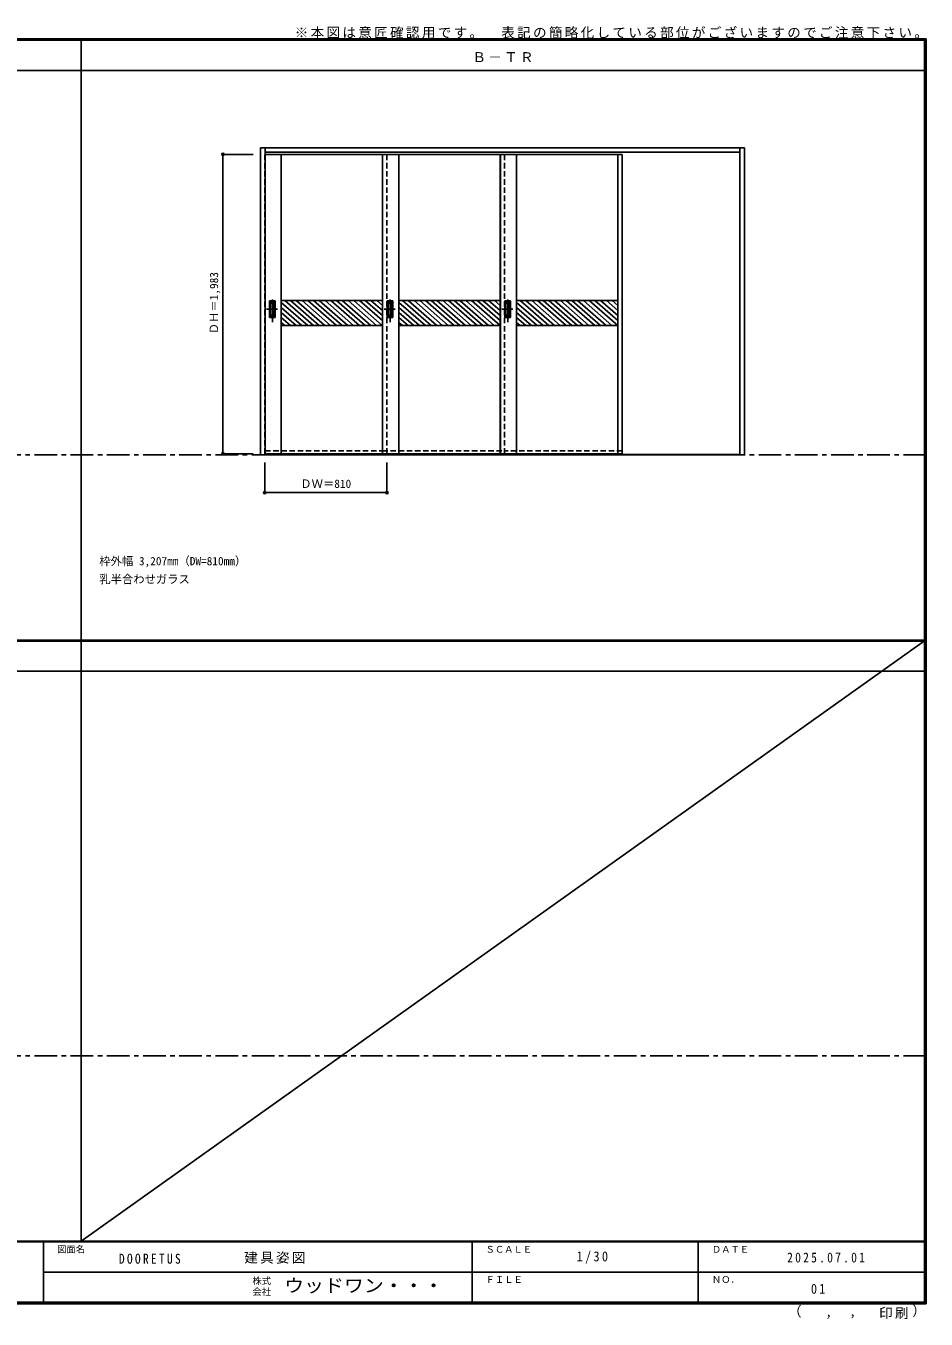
# Model space of a CAD drawing. Units: millimetres, scale not verified. Extents: x -6000 to 5700, y -4307 to 4260.
# Drawn here: x -267 to 5700, y -4307 to 4260 of the extents above; entities that cross this region are included whole.
import ezdxf
from ezdxf.enums import TextEntityAlignment as Align

# ---------------------------------------------------------------- set-up
doc = ezdxf.new("R2010")
doc.units = ezdxf.units.MM
doc.header["$LTSCALE"] = 30
doc.header["$PDMODE"] = 32
doc.header["$PDSIZE"] = 15
doc.linetypes.add('CHAIN1', pattern=[8, 5, -1, 1, -1])
doc.linetypes.add('DASHED1', pattern=[1.8, 1.2, -0.6])
for name, color, linetype in [('0-1_通り芯', 7, 'CHAIN1'), ('0-2_扉', 4, 'DASHED1'), ('0-4_枠', 3, 'Continuous'), ('0-6_引手', 7, 'Continuous'), ('0-A_文字', 7, 'Continuous'), ('0-B_寸法', 4, 'Continuous'), ('0-C_ハッチ', 4, 'DASHED1'), ('F-1_枠', 6, 'Continuous'), ('F-A_文字', 7, 'Continuous')]:
    doc.layers.add(name, color=color, linetype=linetype)
doc.styles.add('ＭＳ ゴシック', font='')
doc.styles.get('ＭＳ ゴシック').set_extended_font_data('MS Gothic')

msp = doc.modelspace()

# ---------------------------------------------------------------- linework, layer by layer
at = {"layer": '0-1_通り芯'}
for p, q in [((-5490, 1418), (5690, 1418)), ((-5490, -2562.5), (5690, -2562.5))]:
    msp.add_line(p, q, dxfattribs=at)
at = {"layer": '0-2_扉', "color": 7, "linetype": 'Continuous'}
for p, q in [((1318.85, 3409), (2125.85, 3409)), ((1425.85, 1426), (1425.85, 3409)), ((2095.85, 1426), (2095.85, 3409)), ((2095.85, 3409), (2905.85, 3409)), ((2097.85, 1426), (2097.85, 3409)), ((2205.85, 1426), (2205.85, 3409)), ((2875.85, 1426), (2875.85, 3409)), ((3685.85, 3409), (2875.85, 3409)), ((2877.85, 1426), (2877.85, 3409)), ((2985.85, 1426), (2985.85, 3409)), ((3655.85, 1426), (3655.85, 3409)), ((3685.85, 1426), (3685.85, 3409)), ((1425.85, 2441), (2095.85, 2441)), ((2205.85, 2441), (2875.85, 2441)), ((2985.85, 2441), (3655.85, 2441)), ((1425.85, 2276), (2095.85, 2276)), ((2205.85, 2276), (2875.85, 2276)), ((2985.85, 2276), (3655.85, 2276)), ((1318.85, 1426), (2125.85, 1426)), ((2095.85, 1426), (2905.85, 1426)), ((3685.85, 1426), (2875.85, 1426))]:
    msp.add_line(p, q, dxfattribs=at)
at = {"layer": '0-2_扉', "color": 7}
for p, q in [((1318.85, 1444), (2095.85, 1444)), ((2095.85, 1444), (2905.85, 1444)), ((3685.85, 1444), (2905.85, 1444))]:
    msp.add_line(p, q, dxfattribs=at)
at = {"layer": '0-4_枠'}
for p, q in [((1288.85, 3453), (4495.85, 3453)), ((1318.85, 1418), (1318.85, 3453)), ((4465.85, 1418), (4465.85, 3453)), ((4495.85, 1418), (4495.85, 3453)), ((1318.85, 3423), (4465.85, 3423)), ((4465.85, 1421), (1318.85, 1421)), ((4465.85, 1418), (1318.85, 1418)), ((2875.85, 1418), (2905.85, 1418)), ((4495.85, 1418), (4465.85, 1418))]:
    msp.add_line(p, q, dxfattribs=at)
at = {"layer": '0-4_枠', "color": 4, "linetype": 'DASHED1'}
for p, q in [((1315.85, 1426), (1315.85, 3409)), ((1318.85, 3409), (1315.85, 3409)), ((2125.85, 1426), (2125.85, 3409)), ((2905.85, 1426), (2905.85, 3409)), ((3655.85, 1421), (3655.85, 3423)), ((3685.85, 1421), (3685.85, 3423)), ((1318.85, 1426), (1315.85, 1426))]:
    msp.add_line(p, q, dxfattribs=at)
at = {"layer": '0-4_枠'}
msp.add_lwpolyline([(1318.85, 1418), (1288.85, 1418), (1288.85, 3453)], dxfattribs=at)
at = {"layer": '0-6_引手'}
for p, q in [((1347.85, 2438.5), (1385.85, 2438.5)), ((1347.85, 2328.5), (1347.85, 2438.5)), ((1354.35, 2422.5), (1379.35, 2422.5)), ((1354.35, 2344.5), (1354.35, 2422.5)), ((1379.35, 2344.5), (1379.35, 2422.5)), ((1385.85, 2328.5), (1385.85, 2438.5)), ((2127.85, 2438.5), (2165.85, 2438.5)), ((2127.85, 2328.5), (2127.85, 2438.5)), ((2134.35, 2422.5), (2159.35, 2422.5)), ((2134.35, 2344.5), (2134.35, 2422.5)), ((2159.35, 2344.5), (2159.35, 2422.5)), ((2165.85, 2328.5), (2165.85, 2438.5)), ((2907.85, 2438.5), (2945.85, 2438.5)), ((2907.85, 2328.5), (2907.85, 2438.5)), ((2914.35, 2422.5), (2939.35, 2422.5)), ((2914.35, 2344.5), (2914.35, 2422.5)), ((2939.35, 2344.5), (2939.35, 2422.5)), ((2945.85, 2328.5), (2945.85, 2438.5)), ((1347.85, 2328.5), (1385.85, 2328.5)), ((1354.35, 2344.5), (1379.35, 2344.5)), ((2127.85, 2328.5), (2165.85, 2328.5)), ((2134.35, 2344.5), (2159.35, 2344.5)), ((2907.85, 2328.5), (2945.85, 2328.5)), ((2914.35, 2344.5), (2939.35, 2344.5))]:
    msp.add_line(p, q, dxfattribs=at)
at = {"layer": '0-6_引手', "linetype": 'CHAIN1'}
for p, q in [((1366.85, 2298.27), (1366.85, 2469.12)), ((2146.85, 2298.27), (2146.85, 2469.12)), ((2926.85, 2298.27), (2926.85, 2469.12)), ((1328.77, 2383.5), (1401.28, 2383.5)), ((2108.77, 2383.5), (2181.28, 2383.5)), ((2888.77, 2383.5), (2961.28, 2383.5))]:
    msp.add_line(p, q, dxfattribs=at)
at = {"layer": '0-6_引手', "linetype": 'DASHED1'}
for p, q in [((1382.85, 2332.5), (1382.85, 2434.5)), ((2162.85, 2332.5), (2162.85, 2434.5)), ((2942.85, 2332.5), (2942.85, 2434.5)), ((1350.85, 2332.5), (1382.85, 2332.5)), ((2130.85, 2332.5), (2162.85, 2332.5)), ((2910.85, 2332.5), (2942.85, 2332.5))]:
    msp.add_line(p, q, dxfattribs=at)
for points in [[(1350.85, 2332.5), (1350.85, 2434.5), (1382.85, 2434.5)], [(2130.85, 2332.5), (2130.85, 2434.5), (2162.85, 2434.5)], [(2910.85, 2332.5), (2910.85, 2434.5), (2942.85, 2434.5)]]:
    msp.add_lwpolyline(points, dxfattribs=at)
at = {"layer": '0-B_寸法'}
for p, q in [((1038.85, 3409), (1238.85, 3409)), ((1038.85, 3409), (1038.85, 1426)), ((1038.85, 1426), (1238.85, 1426)), ((1315.85, 1168), (1315.85, 1368)), ((2125.85, 1168), (2125.85, 1368)), ((1315.85, 1168), (2125.85, 1168))]:
    msp.add_line(p, q, dxfattribs=at)
at = {"layer": '0-B_寸法', "color": 7}
for p in [(1038.85, 3409), (1038.85, 1426), (1315.85, 1168), (2125.85, 1168)]:
    msp.add_point(p, dxfattribs=at)
at = {"layer": '0-C_ハッチ', "linetype": 'Continuous'}
for p, q in [((1425.85, 2428.41), (1600.84, 2276)), ((1449.46, 2441), (1638.9, 2276)), ((1487.52, 2441), (1676.97, 2276)), ((1525.59, 2441), (1715.03, 2276)), ((1563.65, 2441), (1753.1, 2276)), ((1601.72, 2441), (1791.16, 2276)), ((1639.78, 2441), (1829.23, 2276)), ((1677.85, 2441), (1867.29, 2276)), ((1715.91, 2441), (1905.36, 2276)), ((1753.98, 2441), (1943.42, 2276)), ((1792.04, 2441), (1981.48, 2276)), ((1830.1, 2441), (2019.55, 2276)), ((1868.17, 2441), (2057.61, 2276)), ((1906.23, 2441), (2095.68, 2276)), ((1944.3, 2441), (2095.85, 2309)), ((1982.36, 2441), (2095.85, 2342.16)), ((2020.43, 2441), (2095.85, 2375.31)), ((2058.49, 2441), (2095.85, 2408.46)), ((2205.85, 2428.41), (2380.84, 2276)), ((2229.46, 2441), (2418.9, 2276)), ((2267.52, 2441), (2456.97, 2276)), ((2305.59, 2441), (2495.03, 2276)), ((2343.65, 2441), (2533.1, 2276)), ((2381.72, 2441), (2571.16, 2276)), ((2419.78, 2441), (2609.23, 2276)), ((2457.85, 2441), (2647.29, 2276)), ((2495.91, 2441), (2685.36, 2276)), ((2533.98, 2441), (2723.42, 2276)), ((2572.04, 2441), (2761.48, 2276)), ((2610.1, 2441), (2799.55, 2276)), ((2648.17, 2441), (2837.61, 2276)), ((2686.23, 2441), (2875.68, 2276)), ((2724.3, 2441), (2875.85, 2309)), ((2762.36, 2441), (2875.85, 2342.16)), ((2800.43, 2441), (2875.85, 2375.31)), ((2838.49, 2441), (2875.85, 2408.46)), ((2985.85, 2428.41), (3160.84, 2276)), ((3009.46, 2441), (3198.9, 2276)), ((3047.52, 2441), (3236.97, 2276)), ((3085.59, 2441), (3275.03, 2276)), ((3123.65, 2441), (3313.1, 2276)), ((3161.72, 2441), (3351.16, 2276)), ((3199.78, 2441), (3389.23, 2276)), ((3237.85, 2441), (3427.29, 2276)), ((3275.91, 2441), (3465.36, 2276)), ((3313.98, 2441), (3503.42, 2276)), ((3352.04, 2441), (3541.48, 2276)), ((3390.1, 2441), (3579.55, 2276)), ((3428.17, 2441), (3617.61, 2276)), ((3466.23, 2441), (3655.68, 2276)), ((3504.3, 2441), (3655.85, 2309)), ((3542.36, 2441), (3655.85, 2342.16)), ((3580.43, 2441), (3655.85, 2375.31)), ((3618.49, 2441), (3655.85, 2408.46)), ((1425.85, 2395.26), (1562.78, 2276)), ((1425.85, 2362.11), (1524.71, 2276)), ((1425.85, 2328.95), (1486.65, 2276)), ((2205.85, 2395.26), (2342.78, 2276)), ((2205.85, 2362.11), (2304.71, 2276)), ((2205.85, 2328.95), (2266.65, 2276)), ((2985.85, 2395.26), (3122.78, 2276)), ((2985.85, 2362.11), (3084.71, 2276)), ((2985.85, 2328.95), (3046.65, 2276)), ((1425.85, 2295.8), (1448.58, 2276)), ((2205.85, 2295.8), (2228.58, 2276)), ((2985.85, 2295.8), (3008.58, 2276))]:
    msp.add_line(p, q, dxfattribs=at)
at = {"layer": 'F-1_枠'}
for p, q in [((-6000, 4175), (5700, 4175)), ((-6000, 4170), (5700, 4170)), ((-6000, 4165), (5700, 4165)), ((100, -3790), (100, 4175)), ((5690, 4175), (5690, -4205)), ((5695, 4175), (5695, -4205)), ((5700, 4175), (5700, -4205)), ((-6000, 3965), (5700, 3965)), ((-6000, 190.5), (5700, 190.5)), ((-6000, 187.5), (5700, 187.5)), ((-6000, 184.5), (5700, 184.5)), ((-6000, -15.5), (5700, -15.5)), ((5700, -3790), (-6000, -3790)), ((5700, -3795), (-6000, -3795)), ((-150, -3795), (-150, -4195)), ((2690, -3795), (2690, -4195)), ((4190, -3795), (4190, -4195)), ((-150, -3995), (5690, -3995.01)), ((5700, -4195), (-6000, -4195)), ((5700, -4200), (-6000, -4200)), ((5700, -4205), (-6000, -4205))]:
    msp.add_line(p, q, dxfattribs=at)
at = {"layer": 'F-A_文字'}
msp.add_line((5690, 187.5), (100, -3790), dxfattribs=at)

# ---------------------------------------------------------------- texts
at = {"layer": '0-A_文字', "style": 'ＭＳ ゴシック'}
for s, p in [('枠外幅 3,207mm（DW=810mm）', (220, 670.5)), ('乳半合わせガラス', (220, 550.5))]:
    msp.add_text(s, height=54.99, dxfattribs=at).set_placement(p, align=Align.BOTTOM_LEFT)
at = {"layer": '0-A_文字', "char_height": 65.98, "attachment_point": 7, "style": 'ＭＳ ゴシック'}
for s, insert in [('\\T1.17;※本図は意匠確認用です。\u3000表記の簡略化している部位がございますのでご注意下さい。', (1515, 4175)), ('\\T1.17;Ｂ－ＴＲ', (2692.5, 4020))]:
    msp.add_mtext(s, dxfattribs=dict(at, insert=insert))
at = {"layer": '0-B_寸法', "color": 7, "style": 'ＭＳ ゴシック'}
msp.add_text('ＤＨ＝1,983', height=54.99, rotation=90, dxfattribs=at).set_placement((1023.85, 2217.25), align=Align.BOTTOM_LEFT)
msp.add_text('ＤＷ＝810', height=54.99, dxfattribs=at).set_placement((1552.1, 1183), align=Align.BOTTOM_LEFT)
at = {"layer": 'F-A_文字', "style": 'ＭＳ ゴシック'}
for s, height, p in [('図面名', 43.99, (-60, -3880)), ('ＳＣＡＬＥ', 43.99, (2780, -3880)), ('ＤＡＴＥ', 43.99, (4280, -3880)), ('株式', 43.99, (1235, -4089)), ('ＦＩＬＥ', 43.99, (2780, -4080)), ('ＮＯ．', 43.99, (4280, -4080)), ('会社', 43.99, (1235, -4161)), ('（', 65.98, (4784.03, -4308.31)), (',', 65.98, (5031.28, -4308.31)), (',', 65.98, (5190.2, -4305.53)), ('）', 65.98, (5608.4, -4304.13))]:
    msp.add_text(s, height=height, dxfattribs=at).set_placement(p, align=Align.BOTTOM_LEFT)
at = {"layer": 'F-A_文字', "style": 'ＭＳ ゴシック', "width": 1.1}
msp.add_text('ウッドワン・・・', height=87.98, dxfattribs=at).set_placement((1445, -4155), align=Align.BOTTOM_LEFT)
at = {"layer": 'F-A_文字', "char_height": 65.98, "attachment_point": 7, "style": 'ＭＳ ゴシック'}
for s, insert in [('\\T1.38;\\W0.9;1/30', (3383.75, -3940)), ('\\T1.39;\\W0.85;DOORETUS', (350, -3940.79)), ('\\T1.17;建具姿図', (1180.42, -3940)), ('\\T1.39;\\W0.85;2025.07.01', (4778.75, -3932.5)), ('\\T1.36;\\W0.9;01', (4936.25, -4140)), ('\\T1.17;印刷', (5388.15, -4306.92))]:
    msp.add_mtext(s, dxfattribs=dict(at, insert=insert))

doc.saveas('drawing.dxf')
